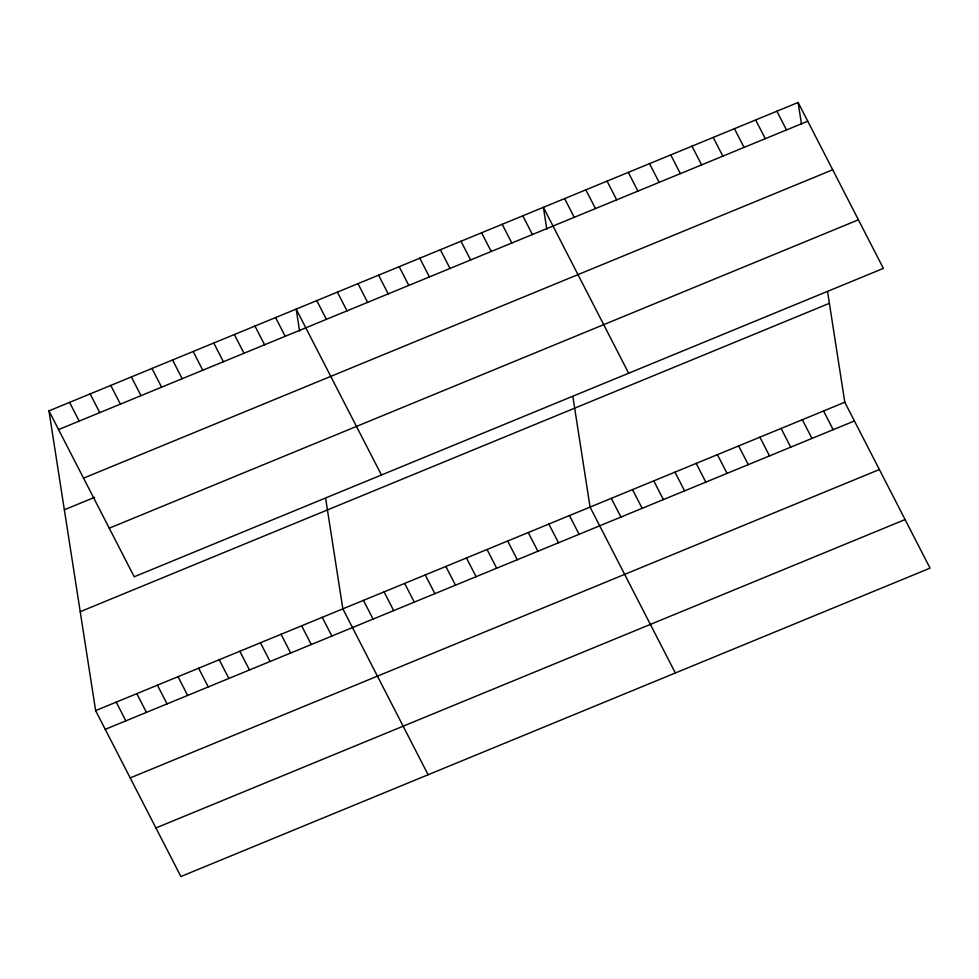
<?xml version="1.0" encoding="UTF-8"?>
<svg xmlns="http://www.w3.org/2000/svg" width="979" height="979" viewBox="0 0 979 979"><rect width="100%" height="100%" fill="white"/><g stroke="black" fill="none" stroke-linecap="round" stroke-linejoin="round"><path stroke-width="1.47" d="M48.95 410.862L798.118 102.477L883.376 268.381L134.209 576.766L48.95 410.862L95.624 710.619L180.882 876.523L930.05 568.138L844.791 402.234L827.622 291.987M58.569 429.585L807.736 121.2M83.533 478.156L832.701 169.771M64.357 509.778L94.571 497.344M109.256 528.195L858.412 219.81M80.217 611.704L829.384 303.319M95.624 710.619L844.791 402.234M105.242 729.343L854.41 420.958M130.207 777.913L879.375 469.528M155.93 827.953L905.085 519.568M776.885 111.214L786.504 129.938M755.666 119.952L765.284 138.675M734.434 128.69L744.052 147.413M713.201 137.427L722.832 156.15M691.982 146.165L701.6 164.888M823.559 410.972L833.178 429.695M670.75 154.902L680.381 173.626M802.339 419.71L811.958 438.433M649.53 163.64L659.148 182.363M781.107 428.447L790.726 447.17M628.298 172.377L637.929 191.101M759.875 437.185L769.506 455.908M607.078 181.115L616.697 199.838M738.655 445.922L748.274 464.646M585.846 189.853L595.477 208.576M717.423 454.66L727.054 473.383M564.626 198.59L574.245 217.314M696.204 463.397L705.822 482.121M628.665 373.232L543.394 207.328L546.82 229.306M674.972 472.135L684.602 490.858M522.798 215.808L532.417 234.532M653.752 480.873L663.37 499.596M502.19 224.289L511.821 243.012M632.52 489.61L642.151 508.334M481.595 232.769L491.213 251.493M611.3 498.348L620.919 517.071M460.987 241.25L470.618 259.973M675.339 672.989L590.068 507.085L572.911 396.838M440.391 249.731L450.01 268.454M569.472 515.566L579.091 534.289M419.783 258.211L429.414 276.935M548.864 524.046L558.495 542.77M399.187 266.692L408.806 285.415M528.268 532.527L537.887 551.25M378.579 275.172L388.21 293.896M507.66 541.008L517.291 559.731M357.984 283.653L367.602 302.376M487.065 549.488L496.683 568.212M337.376 292.134L347.007 310.857M466.457 557.969L476.088 576.692M316.78 300.614L326.399 319.338M445.861 566.449L455.48 585.173M381.443 474.999L296.172 309.095L299.598 331.073M425.253 574.93L434.884 593.653M275.576 317.575L285.195 336.299M404.657 583.411L414.276 602.134M254.968 326.056L264.587 344.779M384.049 591.891L393.68 610.615M234.373 334.537L243.991 353.26M363.454 600.372L373.072 619.095M213.765 343.017L223.383 361.74M428.117 774.756L342.846 608.852L325.677 498.605M193.169 351.498L202.788 370.221M322.25 617.333L331.869 636.056M172.561 359.978L182.18 378.702M301.642 625.814L311.261 644.537M151.965 368.459L161.584 387.182M281.046 634.294L290.665 653.017M131.357 376.939L140.976 395.663M260.438 642.775L270.057 661.498M110.762 385.42L120.38 404.143M239.843 651.255L249.461 669.979M90.154 393.901L99.772 412.624M219.235 659.736L228.853 678.459M69.558 402.381L79.177 421.105M198.639 668.216L208.258 686.94M178.031 676.697L187.65 695.42M157.435 685.178L167.054 703.901M136.827 693.658L146.446 712.382M116.232 702.139L125.85 720.862M798.118 102.477L801.532 124.455"/></g></svg>
